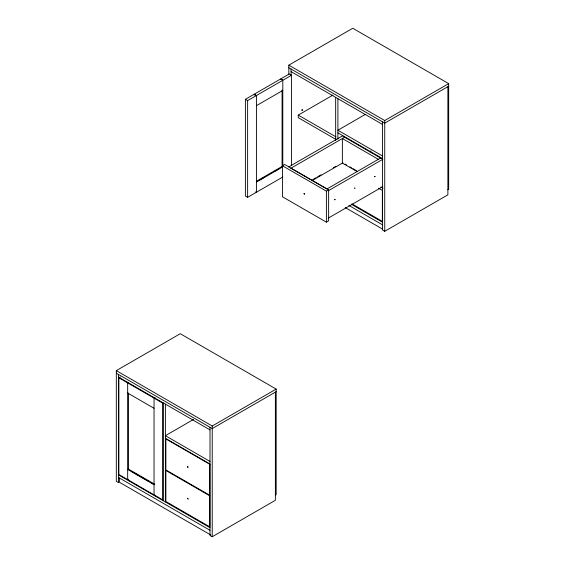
<?xml version="1.0" encoding="UTF-8"?>
<svg xmlns="http://www.w3.org/2000/svg" width="565" height="565" viewBox="0 0 565 565"><rect width="100%" height="100%" fill="white"/><g stroke="black" fill="none" stroke-linecap="round" stroke-linejoin="round"><path stroke-width="0.85" d="M288.828 74.785L288.828 65.166L352.772 28.25L448.681 83.627L448.681 189.204L447.883 189.671M282.797 177.022L247.625 197.326L245.394 196.034L245.394 99.313L289.351 73.93L291.589 75.223L291.589 165.792M254.9 94.652L254.42 94.927L255.698 95.111M281.278 79.425L282.557 79.609L282.076 79.884M245.394 99.313L247.625 100.605L291.589 75.223M256.418 105.676L282.797 90.449L282.076 90.033M336.055 139.499L298.256 117.682L298.256 115.098L333.039 95.019M365.287 114.42L337.905 130.233L382.498 155.982M282.436 165.764L284.668 164.472L328.632 189.854L328.632 220.859L326.393 222.151L282.436 196.775L282.436 165.764L326.393 191.147L328.632 189.854M256.454 181.245L282.076 166.456L282.797 166.866L256.418 182.1M259.78 179.882L262.054 178.568M262.485 178.321L263.989 177.452M274.202 171.555L275.72 170.672M277.238 169.797L278.757 168.921M281.038 167.607L282.557 166.732M288.701 166.943L342.376 135.953L382.823 159.302L328.385 190.73M290.933 168.236L344.615 137.246M288.828 65.166L384.737 120.543L448.681 83.627M448.681 86.205L384.737 123.128L288.828 67.751M312.742 179.642L314.26 178.766M314.649 178.54L316.16 177.671M317.671 176.796L321.104 174.818M333.258 167.798L335.822 166.322M312.106 180.567L342.856 162.812M369.595 151.801L371.106 150.933M380.584 158.009L326.902 189L290.904 168.257M328.385 218.048L382.823 186.62M118.558 374.503L118.558 482.665L116.319 481.373L116.319 370.626L180.263 333.71L276.172 389.087L276.172 494.665L275.374 495.124M118.876 377.823L162.84 403.205L162.84 499.926L118.876 474.543L118.876 377.823L120.366 376.961M382.498 121.835L382.498 229.997L384.737 231.29L447.883 194.833L447.883 86.671M193.541 419.442L165.397 435.693L209.996 461.443M116.319 370.626L212.228 426.003L276.172 389.087M276.172 391.665L212.228 428.581L116.319 373.211M128.389 479.205L127.669 479.621L127.669 382.901L128.389 382.484L127.909 382.208M209.996 427.295L209.996 535.458L212.228 536.75L275.374 500.293L275.374 392.131M291.067 71.628L382.498 124.42M280.558 79.008L282.797 80.301L282.797 165.587M337.905 132.817L382.498 158.567M378.345 159.302L342.376 138.538L342.376 163.087L357.363 171.739M298.256 115.098L336.055 136.921M254.179 94.235L256.418 95.527L256.418 192.248L255.698 191.832M345.102 164.111L346.606 164.973M349.912 166.887L351.423 167.756M352.927 168.624L356.346 170.595M380.789 186.923L383.063 188.237M378.55 188.216L382.343 190.405L382.343 221.416L352.023 203.909M351.261 204.212L382.498 222.243M348.972 205.476L382.498 224.828M345.201 207.539L382.54 229.1M155.241 397.993L154.047 398.127L154.047 494.848M118.558 377.088L209.996 429.873M127.669 393.049L154.047 408.283M165.397 438.278L209.996 464.027M132.154 471.782L134.745 473.279M135.169 473.527L138.538 475.469M140.056 476.344L141.575 477.22M141.956 477.439L146.476 480.052M146.893 480.292L148.411 481.168M151.752 483.096L153.256 483.965M118.558 474.918L209.996 527.703M118.558 477.503L209.996 530.288M210.794 534.999L119.356 482.206L119.356 477.898M384.737 120.543L384.737 231.29M337.905 98.67L337.905 139.209M335.666 97.378L335.666 140.565M326.393 191.147L326.393 222.151M291.067 69.043L291.067 75.202M282.076 90.435L282.076 167.007M247.625 100.605L247.625 197.326M212.228 426.003L212.228 536.75M165.397 404.13L165.397 501.953M163.158 402.838L163.158 500.668M128.389 393.035L128.389 469.607M334.635 199.791L335.073 199.466L334.635 199.791M354.615 188.251L355.081 187.983L354.636 188.173M301.88 110.083C302.388 111.573 303.002 108.268 301.88 110.083M374.602 176.69L375.047 176.414L374.602 176.69M187.481 466.739C187.658 468.675 188.929 466.485 187.481 466.739M187.481 498.302L188.18 499.135L187.531 498.224M304.041 193.583C304.217 195.518 305.488 193.329 304.041 193.583M128.389 469.056L127.669 469.473L154.047 484.699L154.768 484.283L128.389 469.056M209.834 464.303L165.877 438.92L165.877 469.932L209.834 495.314L209.834 464.303M209.834 495.865L165.877 470.483L165.877 501.494L209.834 526.877L209.834 495.865"/></g></svg>
